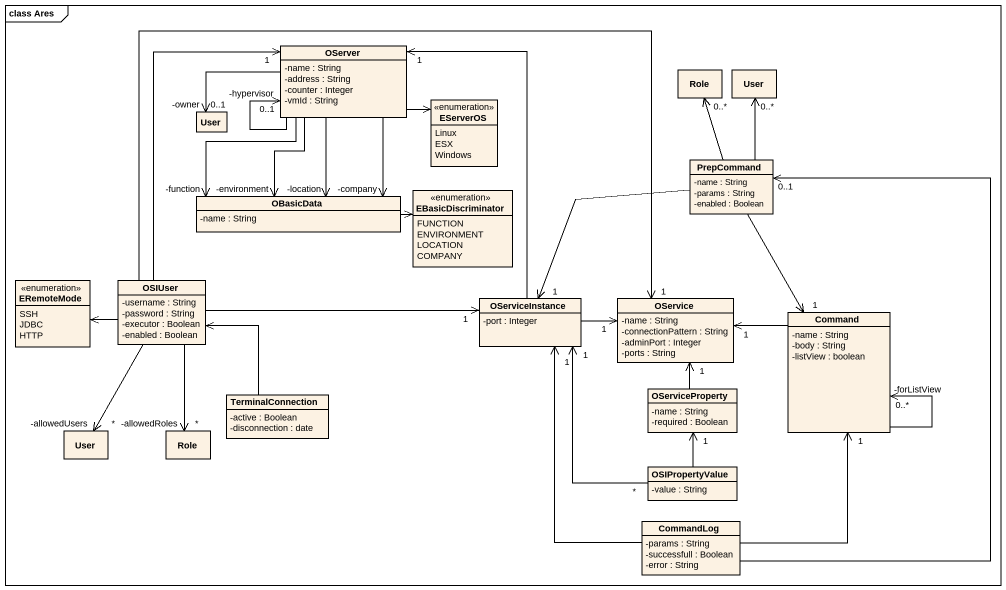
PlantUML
@startuml
mainframe class Ares
hide circle
hide empty members
skinparam classAttributeIconSize 0
class OServer {
  -name : String
  -address : String
  -counter : Integer
  -vmId : String
}
enum EServerOS {
  Linux
  ESX
  Windows
}
class Role
class User
class "User" as User_2
class PrepCommand {
  -name : String
  -params : String
  -enabled : Boolean
}
class OBasicData {
  -name : String
}
enum EBasicDiscriminator {
  FUNCTION
  ENVIRONMENT
  LOCATION
  COMPANY
}
enum ERemoteMode {
  SSH
  JDBC
  HTTP
}
class OSIUser {
  -username : String
  -password : String
  -executor : Boolean
  -enabled : Boolean
}
class OServiceInstance {
  -port : Integer
}
class OService {
  -name : String
  -connectionPattern : String
  -adminPort : Integer
  -ports : String
}
class Command {
  -name : String
  -body : String
  -listView : boolean
}
class TerminalConnection {
  -active : Boolean
  -disconnection : date
}
class OServiceProperty {
  -name : String
  -required : Boolean
}
class "User" as User_3
class "Role" as Role_2
class OSIPropertyValue {
  -value : String
}
class CommandLog {
  -params : String
  -successfull : Boolean
  -error : String
}
OServer --> "0..1\n-hypervisor" OServer
OServer -right-> EServerOS
OServer -left-> "0..1\n-owner" User_2
OServer --> "-function" OBasicData
OServer --> "-company" OBasicData
OServer --> "-location" OBasicData
OServer --> "-environment" OBasicData
PrepCommand -up-> "0..*" Role
PrepCommand -up-> "0..*" User
PrepCommand --> "1" OServiceInstance
PrepCommand --> "1" Command
OBasicData -right-> EBasicDiscriminator
OSIUser -up-> "1" OServer
OSIUser -left-> ERemoteMode
OSIUser -right-> "1" OServiceInstance
OSIUser -right-> "1" OService
OSIUser --> "*\n-allowedUsers" User_3
OSIUser --> "*\n-allowedRoles" Role_2
OServiceInstance -up-> "1" OServer
OServiceInstance -right-> "1" OService
Command -left-> "1" OService
Command --> "0..*\n-forListView" Command
TerminalConnection -up-> OSIUser
OServiceProperty -up-> "1" OService
OSIPropertyValue "*" -up-> "1" OServiceInstance
OSIPropertyValue -up-> "1" OServiceProperty
CommandLog -up-> "0..1" PrepCommand
CommandLog -up-> "1" OServiceInstance
CommandLog -up-> "1" Command
@enduml
